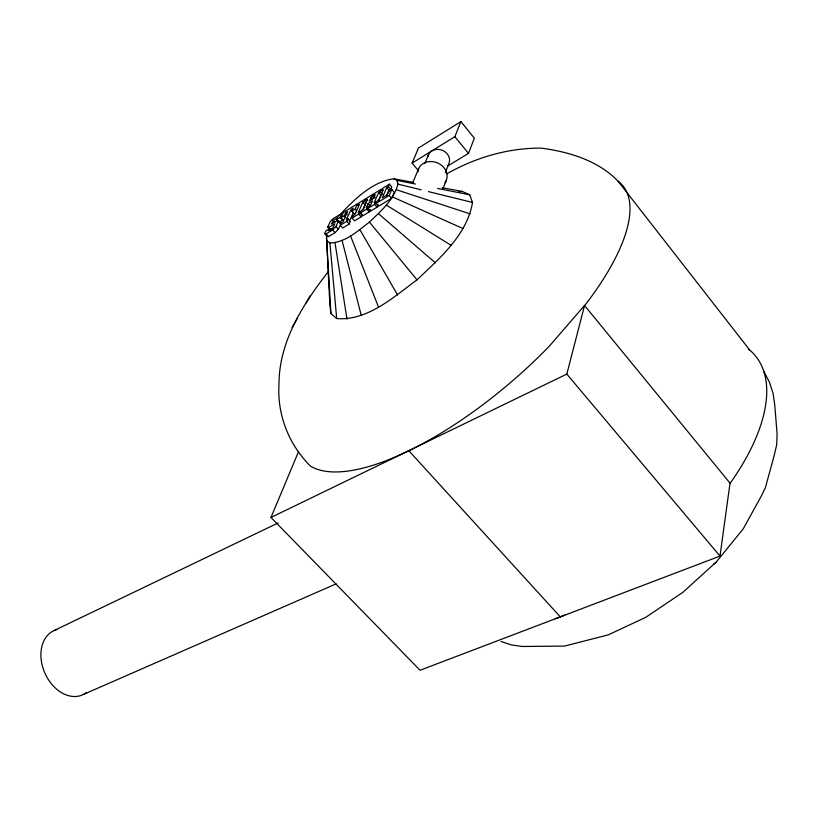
<?xml version="1.0" encoding="UTF-8"?>
<svg xmlns="http://www.w3.org/2000/svg" width="818" height="818" viewBox="0 0 818 818"><rect width="100%" height="100%" fill="white"/><g stroke="black" fill="none" stroke-linecap="round" stroke-linejoin="round"><path stroke-width="1.23" d="M298.631 451.434L270.983 517.457L420.053 670.259L720.004 556.087L730.014 483.131L731.936 480.79A200.359 95.031 -39.5 0 0 749.738 350.084L618.009 181.115C597.968 160.461 568.704 151.667 540.882 148.13C507.814 147.986 475.381 157.567 446.761 173.866M330.922 313.631L326.484 236.913L329.869 304.899L330.922 313.631L336.699 318.56C367.63 321.034 393.714 296.944 417.027 279.838C439.716 258.181 467.017 234.96 472.518 202.445L469.696 194.807L462.19 191.432L442.241 187.741M270.983 517.457L566.823 374.082L584.543 305.492L730.014 483.131M326.995 240.942L329.889 242.966C345.37 242.609 357.732 230.932 369.429 222.087C380.748 211.238 393.99 199.919 397.906 184.101L396.945 180.359L393.601 178.743C370.932 182.128 353.621 200.4 338.437 216.259M328.601 271.31C303.427 303.417 279.112 341.321 279.02 383.56C276.934 414.327 288.57 444.194 310.278 465.974A210.574 76.371 -40.8 0 0 549.031 346.495L586.629 303.079A210.574 76.371 -40.8 0 0 618.009 181.115M447.548 166.085L468.509 153.385L474.338 138.17L460.892 121.606L418.499 147.997L412.088 163.099L418.479 170.747M442.865 189.03L446.107 180.768M445.309 172.567L448.826 163.661A11.125 9.519 21.3 0 0 441.331 149.95A11.125 9.519 21.3 0 0 427.824 157.036M412.088 163.099L454.88 136.688L460.892 121.606M424.839 163.488L428.499 154.643M412.804 182.618L418.663 168.6M389.409 184.173L382.742 188.273L381.658 190.727L383.253 189.756L378.775 199.97L377.18 200.942L376.075 203.447L378.499 206.279L391.587 198.345L394.194 192.271L391.781 189.418L388.253 191.576L386.709 195.134L382.292 197.823L386.74 187.619L388.346 186.637L389.409 184.173L391.802 187.005L390.738 189.459L389.143 190.441L386.679 196.126M376.075 203.447L389.163 195.482L391.781 189.418M378.529 201.085L381.014 195.41L378.622 192.598L380.206 191.627L381.29 189.162L374.664 193.232L373.581 195.686L375.176 197.557M370.278 209.428L369.174 211.944L362.548 215.962L360.124 213.161L366.75 209.122L367.865 206.617L366.28 207.588L368.12 203.457L372.466 200.809L370.636 204.929L369.051 205.901L367.936 208.406L370.36 211.228L377.037 207.169L378.131 204.664M367.936 208.406L374.613 204.347L375.718 201.831L374.123 202.803L378.622 192.598M373.581 195.686L375.155 194.715L373.529 198.406L369.194 201.054L373.499 193.948L366.924 197.976L365.83 200.441L367.394 199.48L362.824 209.694L361.249 210.655L360.124 213.161M367.067 200.727L365.482 198.866L358.959 202.874L357.844 205.328L359.409 204.377L354.797 214.592L353.233 215.543L352.098 218.048L354.511 220.84L361.086 216.852L362.21 214.336M363.172 209.612L365.206 205.062L362.814 202.281L364.378 201.33L365.482 198.866M362.814 202.281L358.223 212.496L359.797 211.535L361.403 213.406M352.098 218.048L358.673 214.05L359.797 211.535M349.327 221.341L353.448 212.251M355.861 212.895L354.214 213.897L351.822 211.126L355.104 209.122L357.538 203.743L343.499 212.363L341.024 217.741L343.407 220.492M347.957 218.754L346.812 221.269L340.319 225.226L342.722 227.987L349.225 224.04L350.36 221.535L347.957 218.754L346.403 219.705L351.055 209.49L353.151 208.212L351.822 211.126M341.024 217.741L344.266 215.758L345.605 212.833L347.681 211.565L343.008 221.77L341.464 222.711L338.355 229.275L335.022 232.66L328.519 236.607L327.067 236.31L324.664 233.58L325.932 230.87L329.255 228.846L328.407 230.676L332.875 227.946L334.807 223.795L328.908 227.394L327.681 227.138L330.38 221.351L332.793 218.938L340.206 214.388L341.464 214.582L340.135 217.455L336.791 219.5L338.386 221.33M324.664 233.58L326.116 233.866L332.619 229.909L335.953 226.525L338.632 220.717L337.374 220.461L331.484 224.071L333.161 220.471L337.609 217.741L336.791 219.5M292.128 327.527L297.282 318.529M306.116 302.926L310.155 295.881M501.015 641.496L511.567 644.952L522.416 646.496L564.553 646.087L608.295 634.86L645.729 617.334L682.795 592.385L716.282 561.997L743.255 528.806L761.527 495.667L765.403 487.661L774.227 455.381L776.671 444.88L777.1 434.051L774.758 405.063L773.082 393.386L769.421 382.108L763.838 371.474M714.022 564.031L716.282 561.997M339.173 222.24L342.517 220.195L340.135 217.455M53.998 630.596L278.212 522.927M83.272 694.513L336.137 583.868M458.745 191.719L462.19 191.432M393.601 178.743L413.56 182.434M396.945 180.359L415.442 184.03M437.64 188.447L469.696 194.807M330.063 229.868L331.3 230.134M397.906 184.101L421.147 189.807M428.479 191.617L472.518 202.445M396.372 189.725L470.278 213.948M392.425 196.882L462.978 228.57M748.358 349.419L749.738 350.084M386.311 205.052L451.045 245.288M378.458 213.662L435.329 262.834M408.785 450.677L560.31 616.874M326.116 233.866L328.519 236.607M332.619 229.909L335.022 232.66M328.908 227.394L330.503 229.214M327.681 227.138L330.861 230.666M333.161 220.471L334.746 222.291M335.953 226.525L338.355 229.275M338.632 220.717L341.024 223.457L339.767 223.202L337.374 220.461M345.605 212.833L347.19 214.674M344.266 215.758L345.861 217.588M346.812 221.269L349.225 224.04M355.104 209.122L356.699 210.972M358.673 214.05L361.086 216.852M368.12 203.457L370.523 206.269M364.378 201.33L365.973 203.181M366.75 209.122L369.174 211.944M372.405 196.402L374 198.273M370.83 197.373L372.425 199.234M374.613 204.347L377.037 207.169M380.206 191.627L382.599 194.439M386.74 187.619L389.143 190.441M389.163 195.482L391.587 198.345M388.346 186.637L390.738 189.459M566.823 374.082L720.004 556.087M369.429 222.087L417.027 279.838M454.88 136.688L468.509 153.385M359.9 229.694L397.579 294.971M350.554 235.952L378.499 307.087M342.067 240.42L361.229 315.329M335.022 242.803L346.985 319.194M329.889 242.966L336.699 318.56M564.737 615.136A200.359 95.031 -39.5 0 1 555.166 618.766M417.763 171.8A15.021 12.751 21.4 0 1 437.18 162.782A15.021 12.751 21.4 0 1 444.941 182.68M86.135 692.744A35.154 25.583 66.2 0 1 45.133 673.674A35.154 25.583 66.2 0 1 57.158 629.512"/></g></svg>
